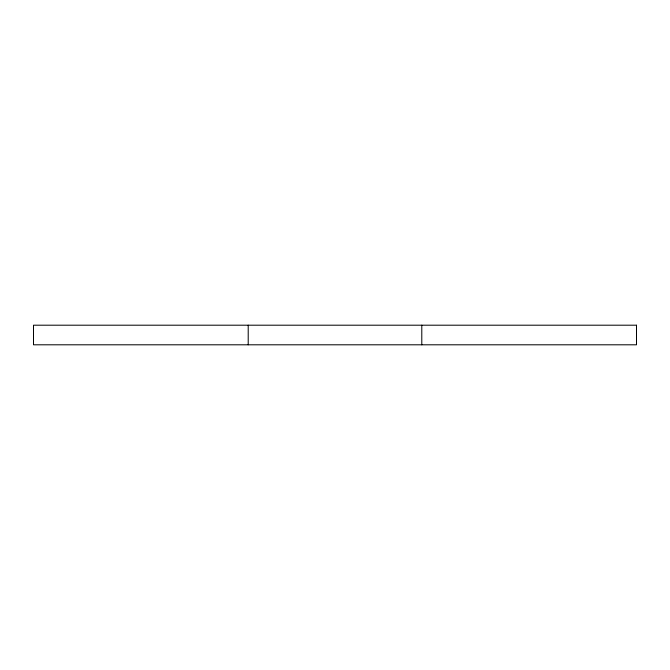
<?xml version="1.0" encoding="UTF-8"?>
<svg xmlns="http://www.w3.org/2000/svg" width="670" height="670" viewBox="0 0 670 670"><rect width="100%" height="100%" fill="white"/><g stroke="black" fill="none" stroke-linecap="round" stroke-linejoin="round"><path stroke-width="1" d="M421.79 325.201L421.79 344.799M248.21 325.201L248.21 344.799M636.5 325.201L33.5 325.201L33.5 344.799L636.5 344.799L636.5 325.201"/></g></svg>
